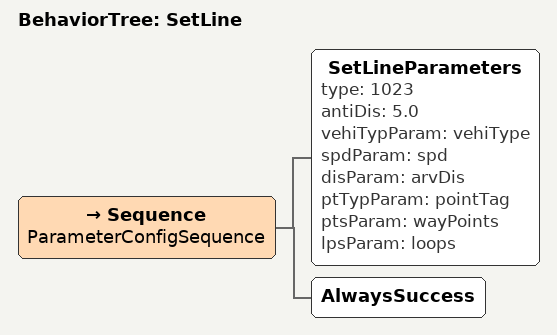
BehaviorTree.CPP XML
<?xml version="1.0" encoding="UTF-8"?>
<root BTCPP_format="4">
    <BehaviorTree ID="SetLine">
        <Sequence name="ParameterConfigSequence">
            <!-- 设置所有参数 -->
            <SetLineParameters
                    type="1023"
                    antiDis="5.0"
                    vehiTypParam="vehiType"
                    spdParam="spd"
                    disParam="arvDis"
                    ptTypParam="pointTag"
                    ptsParam="wayPoints"
                    lpsParam="loops"
            />

            <!-- 简单的成功返回 -->
            <AlwaysSuccess />
        </Sequence>
    </BehaviorTree>
</root>
